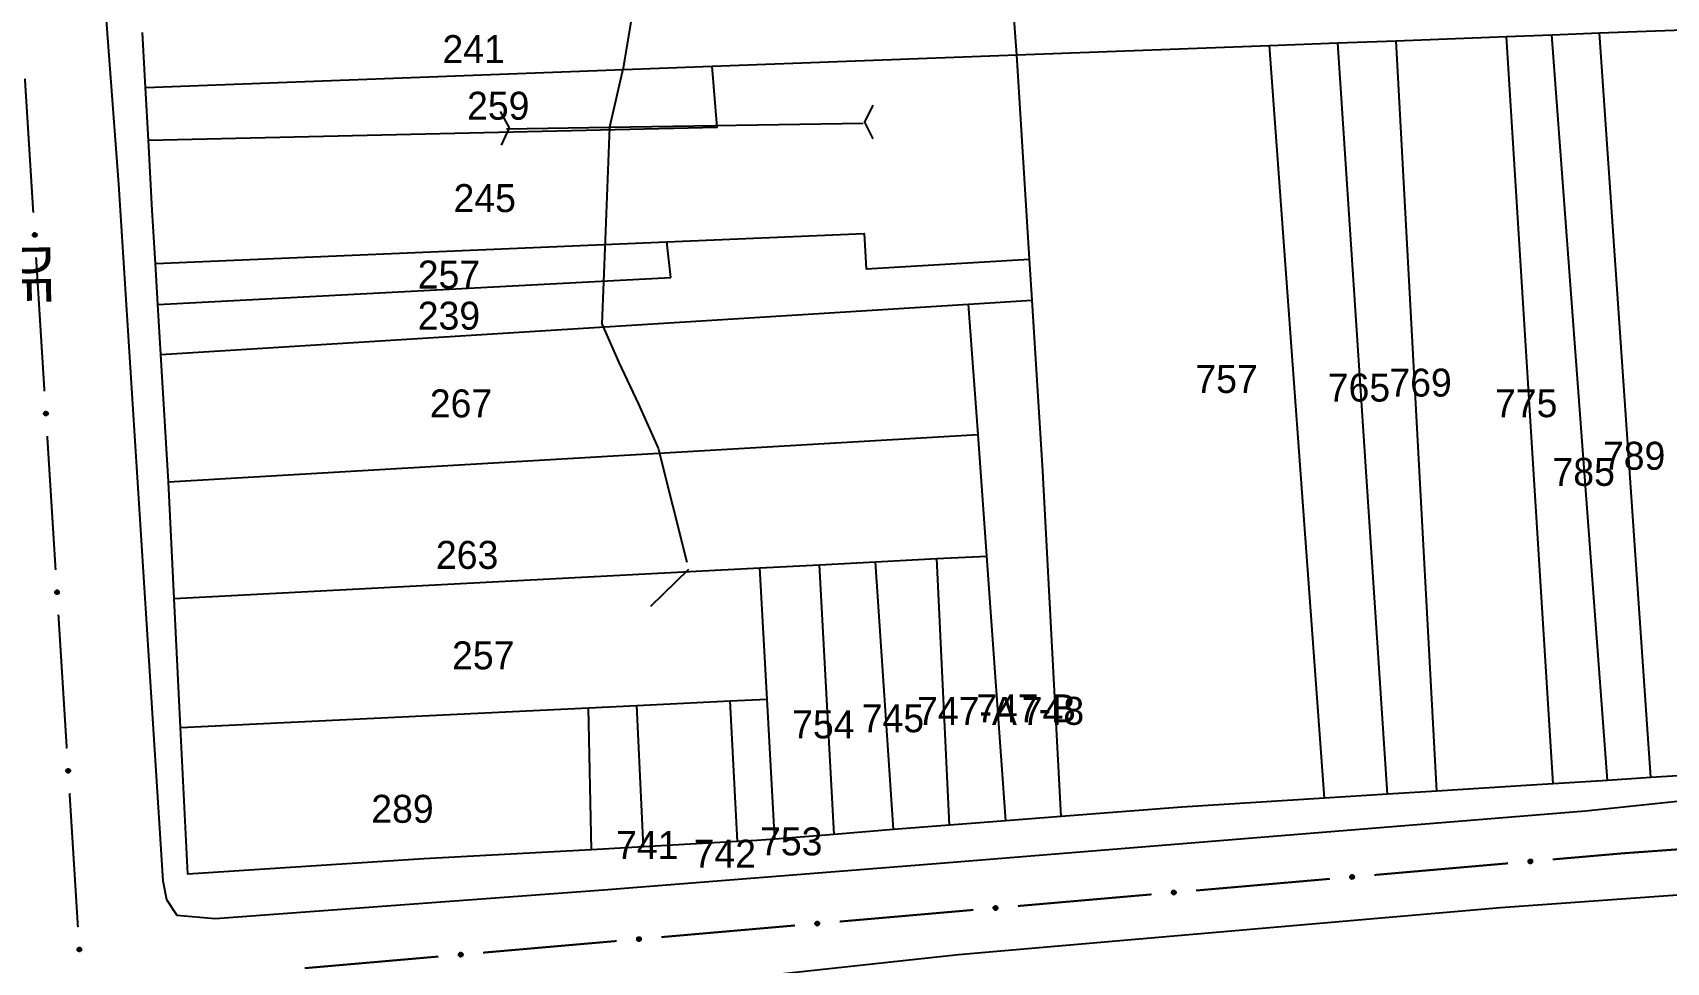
# Model space of a CAD drawing. Extents: x 201053 to 202535, y 4855063 to 4857394.
# Drawn here: x 201845.4 to 201991.5, y 4856705.3 to 4856788.4 of the extents above; entities that cross this region are included whole.
import ezdxf
from ezdxf.enums import TextEntityAlignment as Align

# ---------------------------------------------------------------- set-up
doc = ezdxf.new("R2010")
doc.units = 0
doc.header["$LTSCALE"] = 1.5
doc.header["$MEASUREMENT"] = 0
doc.linetypes.add('TRACO_05', pattern=[11, 7, -1, 0.5, -1, 0.5, -1])
for name, color, linetype in [('CD_MALHA_LOTES', 7, 'CONTINUOUS'), ('HD-VALAS-DRENOS', 170, 'CONTINUOUS'), ('RU-QUADRA', 210, 'CONTINUOUS'), ('SV-EIXO-RUA-PAV', 20, 'CONTINUOUS'), ('SV-ESTIVAS', 7, 'CONTINUOUS'), ('SV-RUA-PAVIM', 7, 'CONTINUOUS'), ('SV-TXT-RUA-PAV', 7, 'CONTINUOUS'), ('Th_NmrPort', 7, 'CONTINUOUS')]:
    doc.layers.add(name, color=color, linetype=linetype)
doc.styles.add('ARIAL', font='ARIAL.SHX')

# ---------------------------------------------------------------- blocks, each defined once
blk = doc.blocks.new('COD045', base_point=(201923.83, 4856791.15))
at = {"layer": 'SV-ESTIVAS'}
blk.add_lwpolyline([(201924.578538, 4856789.652924), (201923.83, 4856791.15), (201924.578538, 4856792.652924)], dxfattribs=at)

msp = doc.modelspace()

# ---------------------------------------------------------------- linework, layer by layer
at = {"layer": 'CD_MALHA_LOTES', "linetype": 'Continuous', "flags": 128}
for points in [[(201933.39, 4856786.41), (201933.03, 4856791.2)], [(201985.5, 4856788.37), (201993.01, 4856788.65)], [(201855.49, 4856783.48), (201855.22, 4856788.42)], [(201933.39, 4856786.41), (201955.98, 4856787.26)], [(201955.98, 4856787.26), (201962.1, 4856787.49)], [(201960.91, 4856719.97), (201955.98, 4856787.26)], [(201962.1, 4856787.49), (201967.3, 4856787.68)], [(201966.54, 4856720.32), (201962.1, 4856787.49)], [(201967.3, 4856787.68), (201977.17, 4856788.05)], [(201970.94, 4856720.6), (201967.3, 4856787.68)], [(201977.17, 4856788.05), (201981.23, 4856788.21)], [(201981.34, 4856721.25), (201977.17, 4856788.05)], [(201981.23, 4856788.21), (201985.5, 4856788.37)], [(201986.21, 4856721.56), (201981.23, 4856788.21)], [(201990.09, 4856721.81), (201985.5, 4856788.37)], [(201906.15, 4856785.39), (201933.39, 4856786.41)], [(201934.53, 4856768.15), (201933.39, 4856786.41)], [(201855.49, 4856783.48), (201906.15, 4856785.39)], [(201855.75, 4856778.78), (201906.59, 4856779.95), (201906.15, 4856785.39)], [(201855.75, 4856778.78), (201855.49, 4856783.48)], [(201856.37, 4856767.76), (201856.09, 4856772.49), (201855.75, 4856778.78)], [(201856.37, 4856767.76), (201902.11, 4856769.7)], [(201902.11, 4856769.7), (201919.75, 4856770.45), (201919.91, 4856767.29), (201934.53, 4856768.15)], [(201902.46, 4856766.51), (201902.11, 4856769.7)], [(201934.76, 4856764.49), (201934.53, 4856768.15)], [(201856.59, 4856764.11), (201856.37, 4856767.76)], [(201856.59, 4856764.11), (201902.46, 4856766.51)], [(201856.86, 4856759.62), (201856.59, 4856764.11)], [(201856.86, 4856759.62), (201929.08, 4856764.13)], [(201929.08, 4856764.13), (201934.76, 4856764.49)], [(201929.92, 4856752.49), (201929.08, 4856764.13)], [(201937.35, 4856718.32), (201935.71, 4856749.19), (201934.76, 4856764.49)], [(201857.53, 4856748.23), (201856.86, 4856759.62)], [(201857.53, 4856748.23), (201929.92, 4856752.49)], [(201930.71, 4856741.61), (201929.92, 4856752.49)], [(201858.05, 4856737.8), (201857.53, 4856748.23)], [(201858.05, 4856737.8), (201910.42, 4856740.55)], [(201910.42, 4856740.55), (201915.75, 4856740.83)], [(201911.06, 4856728.82), (201910.42, 4856740.55)], [(201915.75, 4856740.83), (201920.76, 4856741.09)], [(201917.06, 4856716.73), (201915.75, 4856740.83)], [(201920.76, 4856741.09), (201926.25, 4856741.38)], [(201922.36, 4856717.15), (201920.76, 4856741.09)], [(201926.25, 4856741.38), (201930.71, 4856741.61)], [(201927.36, 4856717.54), (201926.25, 4856741.38)], [(201932.42, 4856717.94), (201930.71, 4856741.61)], [(201858.62, 4856726.28), (201858.05, 4856737.8)], [(201899.41, 4856728.26), (201907.75, 4856728.66)], [(201907.75, 4856728.66), (201911.06, 4856728.82)], [(201908.43, 4856716.09), (201907.75, 4856728.66)], [(201911.74, 4856716.31), (201911.06, 4856728.82)], [(201858.62, 4856726.28), (201895.08, 4856728.05)], [(201895.08, 4856728.05), (201899.41, 4856728.26)], [(201895.36, 4856715.36), (201895.08, 4856728.05)], [(201900.02, 4856715.62), (201899.41, 4856728.26)], [(201895.36, 4856715.36), (201880.36, 4856714.53), (201859.26, 4856713.17), (201858.62, 4856726.28)], [(201981.34, 4856721.25), (201979.42, 4856721.13), (201970.94, 4856720.6)], [(201986.21, 4856721.56), (201981.34, 4856721.25)], [(201990.09, 4856721.81), (201986.21, 4856721.56)], [(201997.33, 4856722.27), (201990.09, 4856721.81)], [(201960.91, 4856719.97), (201948.14, 4856719.17), (201937.35, 4856718.32)], [(201966.54, 4856720.32), (201960.91, 4856719.97)], [(201970.94, 4856720.6), (201966.54, 4856720.32)], [(201937.35, 4856718.32), (201932.42, 4856717.94)], [(201922.36, 4856717.15), (201917.06, 4856716.73)], [(201927.36, 4856717.54), (201922.36, 4856717.15)], [(201932.42, 4856717.94), (201927.36, 4856717.54)], [(201900.02, 4856715.62), (201895.36, 4856715.36)], [(201908.43, 4856716.09), (201900.02, 4856715.62)], [(201911.74, 4856716.31), (201910.14, 4856716.19), (201908.43, 4856716.09)], [(201917.06, 4856716.73), (201911.74, 4856716.31)]]:
    msp.add_lwpolyline(points, dxfattribs=at)
at = {"layer": 'HD-VALAS-DRENOS', "linetype": 'TRACO_05'}
msp.add_polyline3d([(201900.87, 4856841.05, 2.17), (201900.22, 4856837.61, 2.17), (201899.73, 4856833, 2.16), (201900.4, 4856821.98, 2.56), (201901.78, 4856817.06, 2.58), (201902.12, 4856812.17, 2.76), (201901.6, 4856808.97, 2.76), (201902.32, 4856802.29, 2.76), (201899.37, 4856795.08, 2.76), (201899.14, 4856790.94, 2.76), (201898.18, 4856785.25, 2.76), (201896.96, 4856779.96, 2.98), (201896.58, 4856769.89, 3), (201896.28, 4856762.37, 3), (201897.8, 4856758.91, 3), (201899.57, 4856755.2, 3.21), (201901.32, 4856751.24, 3.28), (201904.03, 4856740.42, 3.28), (201900.64, 4856737.11, 3.27)], dxfattribs=at)
at = {"layer": 'RU-QUADRA', "linetype": 'Continuous', "flags": 128}
msp.add_lwpolyline([(201997.33, 4856722.27), (201990.09, 4856721.81), (201986.21, 4856721.56), (201981.34, 4856721.25), (201979.42, 4856721.13), (201970.94, 4856720.6), (201966.54, 4856720.32), (201960.91, 4856719.97), (201948.14, 4856719.17), (201937.35, 4856718.32), (201932.42, 4856717.94), (201927.36, 4856717.54), (201922.36, 4856717.15), (201917.06, 4856716.73), (201911.74, 4856716.31), (201910.14, 4856716.19), (201908.43, 4856716.09), (201900.02, 4856715.62), (201895.36, 4856715.36), (201880.36, 4856714.53), (201859.26, 4856713.17), (201858.62, 4856726.28), (201858.05, 4856737.8), (201857.53, 4856748.23), (201856.86, 4856759.62), (201856.59, 4856764.11), (201856.37, 4856767.76), (201856.09, 4856772.49), (201855.75, 4856778.78), (201855.49, 4856783.48), (201855.22, 4856788.42)], dxfattribs=at)
at = {"layer": 'SV-EIXO-RUA-PAV', "const_width": 0.18}
for points in [[(201844.701104, 4856784.286616), (201845.449696, 4856772.309988)], [(201845.699226, 4856768.317779), (201846.447818, 4856756.341152)], [(201846.697349, 4856752.348942), (201847.445941, 4856740.372315)], [(201847.695472, 4856736.380105), (201848.444063, 4856724.403478)], [(201848.693594, 4856720.411269), (201849.442186, 4856708.434641)], [(201987.63, 4856715.04), (201993.263088, 4856715.445163)], [(201965.361993, 4856713.09993), (201977.316707, 4856714.141469)], [(201981.301612, 4856714.488649), (201987.278969, 4856715.009418)], [(201987.278969, 4856715.009418), (201987.63, 4856715.04)], [(201949.422374, 4856711.711212), (201961.377088, 4856712.752751)], [(201933.482755, 4856710.322493), (201945.437469, 4856711.364032)], [(201917.543135, 4856708.933775), (201929.49785, 4856709.975314)], [(201901.603516, 4856707.545056), (201913.558231, 4856708.586595)], [(201885.663897, 4856706.156338), (201897.618611, 4856707.197877)], [(201869.724278, 4856704.767619), (201881.678992, 4856705.809158)]]:
    msp.add_lwpolyline(points, dxfattribs=at)
at = {"layer": 'SV-EIXO-RUA-PAV'}
for points in [[(201845.675364, 4856770.464152), (201845.712492, 4856770.432316), (201845.737892, 4856770.397362), (201845.750686, 4856770.362112), (201845.753869, 4856770.328014), (201845.753197, 4856770.292763), (201845.744678, 4856770.257373), (201845.726523, 4856770.220188), (201845.694848, 4856770.182719), (201845.657332, 4856770.159053), (201845.623443, 4856770.14466), (201845.588079, 4856770.139294), (201845.553846, 4856770.140521), (201845.517377, 4856770.150585), (201845.479873, 4856770.169352), (201845.442968, 4856770.202114), (201845.418301, 4856770.236552), (201845.406822, 4856770.270973), (201845.401652, 4856770.30656), (201845.402769, 4856770.34254), (201845.411332, 4856770.377231), (201845.430295, 4856770.414958), (201845.463114, 4856770.450955), (201845.497181, 4856770.475949), (201845.531431, 4856770.487909), (201845.566582, 4856770.49221), (201845.601946, 4856770.491966), (201845.637878, 4856770.484884), (201845.675364, 4856770.464152)], [(201846.673487, 4856754.495315), (201846.710615, 4856754.463479), (201846.736015, 4856754.428525), (201846.748809, 4856754.393275), (201846.751992, 4856754.359177), (201846.75132, 4856754.323926), (201846.742801, 4856754.288536), (201846.724645, 4856754.251351), (201846.692971, 4856754.213882), (201846.655454, 4856754.190216), (201846.621566, 4856754.175824), (201846.586202, 4856754.170457), (201846.551969, 4856754.171684), (201846.5155, 4856754.181748), (201846.477996, 4856754.200515), (201846.44109, 4856754.233277), (201846.416424, 4856754.267715), (201846.404944, 4856754.302136), (201846.399774, 4856754.337723), (201846.400892, 4856754.373703), (201846.409455, 4856754.408394), (201846.428418, 4856754.446121), (201846.461236, 4856754.482118), (201846.495304, 4856754.507112), (201846.529554, 4856754.519072), (201846.564704, 4856754.523373), (201846.600068, 4856754.523129), (201846.636, 4856754.516047), (201846.673487, 4856754.495315)], [(201847.671609, 4856738.526478), (201847.708737, 4856738.494642), (201847.734137, 4856738.459688), (201847.746931, 4856738.424438), (201847.750115, 4856738.39034), (201847.749442, 4856738.35509), (201847.740924, 4856738.319699), (201847.722768, 4856738.282514), (201847.691094, 4856738.245045), (201847.653577, 4856738.221379), (201847.619689, 4856738.206987), (201847.584325, 4856738.20162), (201847.550091, 4856738.202847), (201847.513623, 4856738.212912), (201847.476119, 4856738.231679), (201847.439213, 4856738.26444), (201847.414547, 4856738.298878), (201847.403067, 4856738.333299), (201847.397897, 4856738.368886), (201847.399015, 4856738.404866), (201847.407577, 4856738.439558), (201847.426541, 4856738.477284), (201847.459359, 4856738.513281), (201847.493426, 4856738.538275), (201847.527677, 4856738.550235), (201847.562827, 4856738.554536), (201847.598191, 4856738.554292), (201847.634123, 4856738.54721), (201847.671609, 4856738.526478)], [(201848.669732, 4856722.557641), (201848.70686, 4856722.525805), (201848.73226, 4856722.490852), (201848.745054, 4856722.455601), (201848.748237, 4856722.421503), (201848.747565, 4856722.386253), (201848.739046, 4856722.350862), (201848.720891, 4856722.313677), (201848.689216, 4856722.276208), (201848.6517, 4856722.252542), (201848.617811, 4856722.23815), (201848.582447, 4856722.232783), (201848.548214, 4856722.23401), (201848.511745, 4856722.244075), (201848.474241, 4856722.262842), (201848.437336, 4856722.295603), (201848.412669, 4856722.330041), (201848.40119, 4856722.364462), (201848.39602, 4856722.400049), (201848.397137, 4856722.436029), (201848.4057, 4856722.470721), (201848.424663, 4856722.508447), (201848.457482, 4856722.544445), (201848.491549, 4856722.569438), (201848.525799, 4856722.581398), (201848.56095, 4856722.5857), (201848.596314, 4856722.585455), (201848.632245, 4856722.578373), (201848.669732, 4856722.557641)], [(201979.156467, 4856714.412253), (201979.187385, 4856714.45015), (201979.221706, 4856714.476398), (201979.256633, 4856714.490051), (201979.290642, 4856714.494068), (201979.325899, 4856714.494258), (201979.361487, 4856714.486608), (201979.399105, 4856714.469369), (201979.437338, 4856714.438621), (201979.461916, 4856714.401695), (201979.477133, 4856714.368169), (201979.483364, 4856714.332947), (201979.482976, 4856714.298694), (201979.473807, 4856714.26199), (201979.455963, 4856714.224038), (201979.424115, 4856714.186341), (201979.390291, 4856714.160839), (201979.356161, 4856714.14852), (201979.320712, 4856714.142481), (201979.284715, 4856714.142717), (201979.249824, 4856714.150428), (201979.211645, 4856714.168462), (201979.174855, 4856714.20039), (201979.149035, 4856714.233835), (201979.13624, 4856714.267782), (201979.13108, 4856714.302817), (201979.130458, 4856714.338176), (201979.136659, 4856714.374271), (201979.156467, 4856714.412253)], [(201963.216848, 4856713.023535), (201963.247765, 4856713.061431), (201963.282087, 4856713.087679), (201963.317013, 4856713.101332), (201963.351023, 4856713.105349), (201963.38628, 4856713.10554), (201963.421868, 4856713.09789), (201963.459486, 4856713.08065), (201963.497719, 4856713.049902), (201963.522297, 4856713.012976), (201963.537514, 4856712.979451), (201963.543745, 4856712.944228), (201963.543356, 4856712.909975), (201963.534188, 4856712.873271), (201963.516344, 4856712.835319), (201963.484496, 4856712.797623), (201963.450672, 4856712.772121), (201963.416542, 4856712.759802), (201963.381093, 4856712.753762), (201963.345096, 4856712.753999), (201963.310205, 4856712.76171), (201963.272026, 4856712.779744), (201963.235236, 4856712.811671), (201963.209416, 4856712.845116), (201963.196621, 4856712.879064), (201963.191461, 4856712.914098), (201963.190839, 4856712.949458), (201963.19704, 4856712.985552), (201963.216848, 4856713.023535)], [(201947.277229, 4856711.634816), (201947.308146, 4856711.672713), (201947.342467, 4856711.698961), (201947.377394, 4856711.712614), (201947.411404, 4856711.716631), (201947.44666, 4856711.716821), (201947.482249, 4856711.709171), (201947.519867, 4856711.691932), (201947.5581, 4856711.661184), (201947.582678, 4856711.624258), (201947.597895, 4856711.590732), (201947.604126, 4856711.55551), (201947.603737, 4856711.521257), (201947.594568, 4856711.484553), (201947.576725, 4856711.446601), (201947.544877, 4856711.408904), (201947.511052, 4856711.383402), (201947.476923, 4856711.371083), (201947.441473, 4856711.365044), (201947.405477, 4856711.36528), (201947.370586, 4856711.372991), (201947.332407, 4856711.391025), (201947.295617, 4856711.422953), (201947.269796, 4856711.456398), (201947.257002, 4856711.490345), (201947.251841, 4856711.52538), (201947.25122, 4856711.560739), (201947.257421, 4856711.596834), (201947.277229, 4856711.634816)], [(201931.337609, 4856710.246098), (201931.368527, 4856710.283994), (201931.402848, 4856710.310242), (201931.437775, 4856710.323895), (201931.471785, 4856710.327912), (201931.507041, 4856710.328103), (201931.542629, 4856710.320453), (201931.580248, 4856710.303213), (201931.618481, 4856710.272465), (201931.643059, 4856710.235539), (201931.658276, 4856710.202014), (201931.664506, 4856710.166791), (201931.664118, 4856710.132538), (201931.654949, 4856710.095834), (201931.637106, 4856710.057882), (201931.605257, 4856710.020186), (201931.571433, 4856709.994684), (201931.537304, 4856709.982365), (201931.501854, 4856709.976325), (201931.465858, 4856709.976562), (201931.430967, 4856709.984273), (201931.392787, 4856710.002307), (201931.355997, 4856710.034234), (201931.330177, 4856710.067679), (201931.317382, 4856710.101627), (201931.312222, 4856710.136661), (201931.311601, 4856710.172021), (201931.317801, 4856710.208115), (201931.337609, 4856710.246098)], [(201915.39799, 4856708.857379), (201915.428908, 4856708.895276), (201915.463229, 4856708.921524), (201915.498156, 4856708.935177), (201915.532165, 4856708.939194), (201915.567422, 4856708.939384), (201915.60301, 4856708.931734), (201915.640629, 4856708.914495), (201915.678862, 4856708.883747), (201915.703439, 4856708.846821), (201915.718657, 4856708.813295), (201915.724887, 4856708.778073), (201915.724499, 4856708.74382), (201915.71533, 4856708.707116), (201915.697487, 4856708.669164), (201915.665638, 4856708.631467), (201915.631814, 4856708.605965), (201915.597684, 4856708.593646), (201915.562235, 4856708.587607), (201915.526239, 4856708.587843), (201915.491348, 4856708.595554), (201915.453168, 4856708.613588), (201915.416378, 4856708.645516), (201915.390558, 4856708.678961), (201915.377763, 4856708.712908), (201915.372603, 4856708.747943), (201915.371982, 4856708.783302), (201915.378182, 4856708.819397), (201915.39799, 4856708.857379)], [(201899.458371, 4856707.468661), (201899.489288, 4856707.506557), (201899.52361, 4856707.532805), (201899.558537, 4856707.546458), (201899.592546, 4856707.550475), (201899.627803, 4856707.550666), (201899.663391, 4856707.543016), (201899.701009, 4856707.525776), (201899.739242, 4856707.495028), (201899.76382, 4856707.458102), (201899.779037, 4856707.424577), (201899.785268, 4856707.389354), (201899.78488, 4856707.355101), (201899.775711, 4856707.318397), (201899.757867, 4856707.280445), (201899.726019, 4856707.242749), (201899.692195, 4856707.217247), (201899.658065, 4856707.204928), (201899.622616, 4856707.198888), (201899.586619, 4856707.199125), (201899.551728, 4856707.206836), (201899.513549, 4856707.22487), (201899.476759, 4856707.256797), (201899.450939, 4856707.290242), (201899.438144, 4856707.32419), (201899.432984, 4856707.359224), (201899.432362, 4856707.394584), (201899.438563, 4856707.430678), (201899.458371, 4856707.468661)], [(201849.667854, 4856706.588804), (201849.704983, 4856706.556968), (201849.730383, 4856706.522015), (201849.743177, 4856706.486764), (201849.74636, 4856706.452666), (201849.745688, 4856706.417416), (201849.737169, 4856706.382025), (201849.719013, 4856706.34484), (201849.687339, 4856706.307372), (201849.649822, 4856706.283705), (201849.615934, 4856706.269313), (201849.58057, 4856706.263946), (201849.546337, 4856706.265173), (201849.509868, 4856706.275238), (201849.472364, 4856706.294005), (201849.435458, 4856706.326766), (201849.410792, 4856706.361205), (201849.399312, 4856706.395626), (201849.394142, 4856706.431212), (201849.39526, 4856706.467192), (201849.403822, 4856706.501884), (201849.422786, 4856706.53961), (201849.455604, 4856706.575608), (201849.489671, 4856706.600602), (201849.523922, 4856706.612562), (201849.559072, 4856706.616863), (201849.594436, 4856706.616618), (201849.630368, 4856706.609536), (201849.667854, 4856706.588804)], [(201883.518752, 4856706.079942), (201883.549669, 4856706.117839), (201883.583991, 4856706.144087), (201883.618917, 4856706.15774), (201883.652927, 4856706.161757), (201883.688184, 4856706.161947), (201883.723772, 4856706.154297), (201883.76139, 4856706.137058), (201883.799623, 4856706.10631), (201883.824201, 4856706.069384), (201883.839418, 4856706.035858), (201883.845649, 4856706.000636), (201883.84526, 4856705.966383), (201883.836091, 4856705.929679), (201883.818248, 4856705.891727), (201883.7864, 4856705.85403), (201883.752576, 4856705.828528), (201883.718446, 4856705.816209), (201883.682996, 4856705.81017), (201883.647, 4856705.810406), (201883.612109, 4856705.818117), (201883.57393, 4856705.836151), (201883.53714, 4856705.868079), (201883.51132, 4856705.901524), (201883.498525, 4856705.935471), (201883.493364, 4856705.970506), (201883.492743, 4856706.005865), (201883.498944, 4856706.04196), (201883.518752, 4856706.079942)]]:
    msp.add_lwpolyline(points, close=True, dxfattribs=at)
for points in [[(201845.402769, 4856770.34254), (201845.418301, 4856770.236552)], [(201845.407956, 4856770.355594), (201845.429746, 4856770.225706)], [(201845.411332, 4856770.377231), (201845.442968, 4856770.202114)], [(201845.423532, 4856770.390747), (201845.460473, 4856770.193447)], [(201845.430295, 4856770.414958), (201845.479873, 4856770.169352)], [(201845.448471, 4856770.42922), (201845.497925, 4856770.162975)], [(201845.463114, 4856770.450955), (201845.517377, 4856770.150585)], [(201845.479283, 4856770.461224), (201845.53427, 4856770.150208)], [(201845.497181, 4856770.475949), (201845.553846, 4856770.140521)], [(201845.513755, 4856770.478417), (201845.570274, 4856770.142888)], [(201845.531431, 4856770.487909), (201845.588079, 4856770.139294)], [(201845.548738, 4856770.48744), (201845.603044, 4856770.143569)], [(201845.566582, 4856770.49221), (201845.623443, 4856770.14466)], [(201845.585593, 4856770.488376), (201845.641857, 4856770.156933)], [(201845.601946, 4856770.491966), (201845.657332, 4856770.159053)], [(201845.620066, 4856770.483695), (201845.676244, 4856770.175488)], [(201845.637878, 4856770.484884), (201845.694848, 4856770.182719)], [(201845.654878, 4856770.473566), (201845.708588, 4856770.204854)], [(201845.675364, 4856770.464152), (201845.726523, 4856770.220188)], [(201845.694883, 4856770.445989), (201845.734719, 4856770.246135)], [(201845.712492, 4856770.432316), (201845.744678, 4856770.257373)], [(201845.727057, 4856770.412453), (201845.747401, 4856770.283842)], [(201845.737892, 4856770.397362), (201845.753197, 4856770.292763)], [(201846.400892, 4856754.373703), (201846.416424, 4856754.267715)], [(201846.406078, 4856754.386757), (201846.427869, 4856754.256869)], [(201846.409455, 4856754.408394), (201846.44109, 4856754.233277)], [(201846.421655, 4856754.42191), (201846.458596, 4856754.22461)], [(201846.428418, 4856754.446121), (201846.477996, 4856754.200515)], [(201846.446594, 4856754.460383), (201846.496047, 4856754.194138)], [(201846.461236, 4856754.482118), (201846.5155, 4856754.181748)], [(201846.477406, 4856754.492387), (201846.532392, 4856754.181371)], [(201846.495304, 4856754.507112), (201846.551969, 4856754.171684)], [(201846.511878, 4856754.50958), (201846.568397, 4856754.174051)], [(201846.529554, 4856754.519072), (201846.586202, 4856754.170457)], [(201846.546861, 4856754.518603), (201846.601166, 4856754.174732)], [(201846.564704, 4856754.523373), (201846.621566, 4856754.175824)], [(201846.583716, 4856754.519539), (201846.63998, 4856754.188096)], [(201846.600068, 4856754.523129), (201846.655454, 4856754.190216)], [(201846.618188, 4856754.514858), (201846.674367, 4856754.206651)], [(201846.636, 4856754.516047), (201846.692971, 4856754.213882)], [(201846.653001, 4856754.504729), (201846.706711, 4856754.236017)], [(201846.673487, 4856754.495315), (201846.724645, 4856754.251351)], [(201846.693006, 4856754.477152), (201846.732841, 4856754.277298)], [(201846.710615, 4856754.463479), (201846.742801, 4856754.288536)], [(201846.72518, 4856754.443616), (201846.745524, 4856754.315005)], [(201846.736015, 4856754.428525), (201846.75132, 4856754.323926)], [(201847.399015, 4856738.404866), (201847.414547, 4856738.298878)], [(201847.404201, 4856738.41792), (201847.425991, 4856738.288032)], [(201847.407577, 4856738.439558), (201847.439213, 4856738.26444)], [(201847.419777, 4856738.453073), (201847.456719, 4856738.255773)], [(201847.426541, 4856738.477284), (201847.476119, 4856738.231679)], [(201847.444716, 4856738.491546), (201847.49417, 4856738.225301)], [(201847.459359, 4856738.513281), (201847.513623, 4856738.212912)], [(201847.475528, 4856738.52355), (201847.530515, 4856738.212534)], [(201847.493426, 4856738.538275), (201847.550091, 4856738.202847)], [(201847.51, 4856738.540744), (201847.566519, 4856738.205214)], [(201847.527677, 4856738.550235), (201847.584325, 4856738.20162)], [(201847.544983, 4856738.549766), (201847.599289, 4856738.205895)], [(201847.562827, 4856738.554536), (201847.619689, 4856738.206987)], [(201847.581839, 4856738.550703), (201847.638102, 4856738.219259)], [(201847.598191, 4856738.554292), (201847.653577, 4856738.221379)], [(201847.616311, 4856738.546021), (201847.672489, 4856738.237814)], [(201847.634123, 4856738.54721), (201847.691094, 4856738.245045)], [(201847.651124, 4856738.535893), (201847.704833, 4856738.26718)], [(201847.671609, 4856738.526478), (201847.722768, 4856738.282514)], [(201847.691129, 4856738.508315), (201847.730964, 4856738.308461)], [(201847.708737, 4856738.494642), (201847.740924, 4856738.319699)], [(201847.723303, 4856738.474779), (201847.743646, 4856738.346168)], [(201847.734137, 4856738.459688), (201847.749442, 4856738.35509)], [(201848.397137, 4856722.436029), (201848.412669, 4856722.330041)], [(201848.402324, 4856722.449083), (201848.424114, 4856722.319195)], [(201848.4057, 4856722.470721), (201848.437336, 4856722.295603)], [(201848.4179, 4856722.484236), (201848.454841, 4856722.286936)], [(201848.424663, 4856722.508447), (201848.474241, 4856722.262842)], [(201848.442839, 4856722.522709), (201848.492293, 4856722.256465)], [(201848.457482, 4856722.544445), (201848.511745, 4856722.244075)], [(201848.473651, 4856722.554713), (201848.528638, 4856722.243697)], [(201848.491549, 4856722.569438), (201848.548214, 4856722.23401)], [(201848.508123, 4856722.571907), (201848.564642, 4856722.236377)], [(201848.525799, 4856722.581398), (201848.582447, 4856722.232783)], [(201848.543106, 4856722.580929), (201848.597412, 4856722.237059)], [(201848.56095, 4856722.5857), (201848.617811, 4856722.23815)], [(201848.579961, 4856722.581866), (201848.636225, 4856722.250422)], [(201848.596314, 4856722.585455), (201848.6517, 4856722.252542)], [(201848.614434, 4856722.577184), (201848.670612, 4856722.268978)], [(201848.632245, 4856722.578373), (201848.689216, 4856722.276208)], [(201848.649246, 4856722.567056), (201848.702956, 4856722.298343)], [(201848.669732, 4856722.557641), (201848.720891, 4856722.313677)], [(201848.689251, 4856722.539478), (201848.729087, 4856722.339625)], [(201848.70686, 4856722.525805), (201848.739046, 4856722.350862)], [(201848.721425, 4856722.505942), (201848.741769, 4856722.377331)], [(201848.73226, 4856722.490852), (201848.747565, 4856722.386253)], [(201979.130458, 4856714.338176), (201979.461916, 4856714.401695)], [(201979.13108, 4856714.302817), (201979.477133, 4856714.368169)], [(201979.134447, 4856714.321917), (201979.464414, 4856714.386277)], [(201979.13624, 4856714.267782), (201979.483364, 4856714.332947)], [(201979.136286, 4856714.285095), (201979.478724, 4856714.347802)], [(201979.136659, 4856714.374271), (201979.437338, 4856714.438621)], [(201979.138283, 4856714.356493), (201979.445023, 4856714.420199)], [(201979.146162, 4856714.250344), (201979.480207, 4856714.315059)], [(201979.147557, 4856714.391543), (201979.414874, 4856714.451815)], [(201979.149035, 4856714.233835), (201979.482976, 4856714.298694)], [(201979.156467, 4856714.412253), (201979.399105, 4856714.469369)], [(201979.164194, 4856714.216303), (201979.473771, 4856714.278886)], [(201979.174147, 4856714.432211), (201979.372965, 4856714.476927)], [(201979.174855, 4856714.20039), (201979.473807, 4856714.26199)], [(201979.187385, 4856714.45015), (201979.361487, 4856714.486608)], [(201979.196943, 4856714.186283), (201979.461897, 4856714.24224)], [(201979.206885, 4856714.465197), (201979.334959, 4856714.488682)], [(201979.211645, 4856714.168462), (201979.455963, 4856714.224038)], [(201979.221706, 4856714.476398), (201979.325899, 4856714.494258)], [(201979.236014, 4856714.162294), (201979.432351, 4856714.204054)], [(201979.249824, 4856714.150428), (201979.424115, 4856714.186341)], [(201979.271538, 4856714.147583), (201979.400854, 4856714.172546)], [(201979.284715, 4856714.142717), (201979.390291, 4856714.160839)], [(201963.190839, 4856712.949458), (201963.522297, 4856713.012976)], [(201963.191461, 4856712.914098), (201963.537514, 4856712.979451)], [(201963.194828, 4856712.933198), (201963.524795, 4856712.997558)], [(201963.196621, 4856712.879064), (201963.543745, 4856712.944228)], [(201963.196666, 4856712.896377), (201963.539105, 4856712.959084)], [(201963.19704, 4856712.985552), (201963.497719, 4856713.049902)], [(201963.198664, 4856712.967775), (201963.505403, 4856713.031481)], [(201963.206542, 4856712.861625), (201963.540588, 4856712.92634)], [(201963.207937, 4856713.002825), (201963.475255, 4856713.063096)], [(201963.209416, 4856712.845116), (201963.543356, 4856712.909975)], [(201963.216848, 4856713.023535), (201963.459486, 4856713.08065)], [(201963.224575, 4856712.827584), (201963.534151, 4856712.890168)], [(201963.234528, 4856713.043493), (201963.433346, 4856713.088208)], [(201963.235236, 4856712.811671), (201963.534188, 4856712.873271)], [(201963.247765, 4856713.061431), (201963.421868, 4856713.09789)], [(201963.257323, 4856712.797565), (201963.522277, 4856712.853521)], [(201963.267266, 4856713.076478), (201963.39534, 4856713.099964)], [(201963.272026, 4856712.779744), (201963.516344, 4856712.835319)], [(201963.282087, 4856713.087679), (201963.38628, 4856713.10554)], [(201963.296395, 4856712.773575), (201963.492732, 4856712.815335)], [(201963.310205, 4856712.76171), (201963.484496, 4856712.797623)], [(201963.331919, 4856712.758864), (201963.461235, 4856712.783827)], [(201963.345096, 4856712.753999), (201963.450672, 4856712.772121)], [(201947.25122, 4856711.560739), (201947.582678, 4856711.624258)], [(201947.251841, 4856711.52538), (201947.597895, 4856711.590732)], [(201947.255209, 4856711.54448), (201947.585176, 4856711.60884)], [(201947.257002, 4856711.490345), (201947.604126, 4856711.55551)], [(201947.257047, 4856711.507658), (201947.599485, 4856711.570365)], [(201947.257421, 4856711.596834), (201947.5581, 4856711.661184)], [(201947.259045, 4856711.579056), (201947.565784, 4856711.642762)], [(201947.266923, 4856711.472907), (201947.600968, 4856711.537622)], [(201947.268318, 4856711.614106), (201947.535636, 4856711.674378)], [(201947.269796, 4856711.456398), (201947.603737, 4856711.521257)], [(201947.277229, 4856711.634816), (201947.519867, 4856711.691932)], [(201947.284956, 4856711.438866), (201947.594532, 4856711.501449)], [(201947.294908, 4856711.654774), (201947.493727, 4856711.69949)], [(201947.295617, 4856711.422953), (201947.594568, 4856711.484553)], [(201947.308146, 4856711.672713), (201947.482249, 4856711.709171)], [(201947.317704, 4856711.408846), (201947.582658, 4856711.464803)], [(201947.327646, 4856711.68776), (201947.455721, 4856711.711245)], [(201947.332407, 4856711.391025), (201947.576725, 4856711.446601)], [(201947.342467, 4856711.698961), (201947.44666, 4856711.716821)], [(201947.356776, 4856711.384857), (201947.553113, 4856711.426617)], [(201947.370586, 4856711.372991), (201947.544877, 4856711.408904)], [(201947.3923, 4856711.370146), (201947.521615, 4856711.395109)], [(201947.405477, 4856711.36528), (201947.511052, 4856711.383402)], [(201931.311601, 4856710.172021), (201931.643059, 4856710.235539)], [(201931.312222, 4856710.136661), (201931.658276, 4856710.202014)], [(201931.31559, 4856710.155761), (201931.645557, 4856710.220121)], [(201931.317382, 4856710.101627), (201931.664506, 4856710.166791)], [(201931.317428, 4856710.11894), (201931.659866, 4856710.181647)], [(201931.317801, 4856710.208115), (201931.618481, 4856710.272465)], [(201931.319426, 4856710.190338), (201931.626165, 4856710.254044)], [(201931.327304, 4856710.084188), (201931.661349, 4856710.148903)], [(201931.328699, 4856710.225388), (201931.596017, 4856710.285659)], [(201931.330177, 4856710.067679), (201931.664118, 4856710.132538)], [(201931.337609, 4856710.246098), (201931.580248, 4856710.303213)], [(201931.345336, 4856710.050147), (201931.654913, 4856710.112731)], [(201931.355289, 4856710.266056), (201931.554108, 4856710.310771)], [(201931.355997, 4856710.034234), (201931.654949, 4856710.095834)], [(201931.368527, 4856710.283994), (201931.542629, 4856710.320453)], [(201931.378085, 4856710.020128), (201931.643039, 4856710.076084)], [(201931.388027, 4856710.299041), (201931.516102, 4856710.322527)], [(201931.392787, 4856710.002307), (201931.637106, 4856710.057882)], [(201931.402848, 4856710.310242), (201931.507041, 4856710.328103)], [(201931.417157, 4856709.996138), (201931.613493, 4856710.037898)], [(201931.430967, 4856709.984273), (201931.605257, 4856710.020186)], [(201931.452681, 4856709.981427), (201931.581996, 4856710.00639)], [(201931.465858, 4856709.976562), (201931.571433, 4856709.994684)], [(201915.371982, 4856708.783302), (201915.703439, 4856708.846821)], [(201915.372603, 4856708.747943), (201915.718657, 4856708.813295)], [(201915.37597, 4856708.767043), (201915.705937, 4856708.831403)], [(201915.377763, 4856708.712908), (201915.724887, 4856708.778073)], [(201915.377809, 4856708.730221), (201915.720247, 4856708.792928)], [(201915.378182, 4856708.819397), (201915.678862, 4856708.883747)], [(201915.379806, 4856708.801619), (201915.686546, 4856708.865325)], [(201915.387685, 4856708.69547), (201915.72173, 4856708.760185)], [(201915.38908, 4856708.836669), (201915.656397, 4856708.896941)], [(201915.390558, 4856708.678961), (201915.724499, 4856708.74382)], [(201915.39799, 4856708.857379), (201915.640629, 4856708.914495)], [(201915.405717, 4856708.661429), (201915.715294, 4856708.724012)], [(201915.41567, 4856708.877337), (201915.614488, 4856708.922053)], [(201915.416378, 4856708.645516), (201915.71533, 4856708.707116)], [(201915.428908, 4856708.895276), (201915.60301, 4856708.931734)], [(201915.438466, 4856708.631409), (201915.70342, 4856708.687366)], [(201915.448408, 4856708.910323), (201915.576483, 4856708.933808)], [(201915.453168, 4856708.613588), (201915.697487, 4856708.669164)], [(201915.463229, 4856708.921524), (201915.567422, 4856708.939384)], [(201915.477537, 4856708.60742), (201915.673874, 4856708.64918)], [(201915.491348, 4856708.595554), (201915.665638, 4856708.631467)], [(201915.513061, 4856708.592709), (201915.642377, 4856708.617672)], [(201915.526239, 4856708.587843), (201915.631814, 4856708.605965)], [(201899.432362, 4856707.394584), (201899.76382, 4856707.458102)], [(201899.432984, 4856707.359224), (201899.779037, 4856707.424577)], [(201899.436351, 4856707.378324), (201899.766318, 4856707.442684)], [(201899.438144, 4856707.32419), (201899.785268, 4856707.389354)], [(201899.438189, 4856707.341503), (201899.780628, 4856707.40421)], [(201899.438563, 4856707.430678), (201899.739242, 4856707.495028)], [(201899.440187, 4856707.412901), (201899.746926, 4856707.476607)], [(201899.448066, 4856707.306751), (201899.782111, 4856707.371466)], [(201899.449461, 4856707.447951), (201899.716778, 4856707.508222)], [(201899.450939, 4856707.290242), (201899.78488, 4856707.355101)], [(201899.458371, 4856707.468661), (201899.701009, 4856707.525776)], [(201899.466098, 4856707.27271), (201899.775674, 4856707.335294)], [(201899.476051, 4856707.488619), (201899.674869, 4856707.533334)], [(201899.476759, 4856707.256797), (201899.775711, 4856707.318397)], [(201899.489288, 4856707.506557), (201899.663391, 4856707.543016)], [(201899.498847, 4856707.242691), (201899.763801, 4856707.298647)], [(201899.508789, 4856707.521604), (201899.636863, 4856707.54509)], [(201899.513549, 4856707.22487), (201899.757867, 4856707.280445)], [(201899.52361, 4856707.532805), (201899.627803, 4856707.550666)], [(201899.537918, 4856707.218701), (201899.734255, 4856707.260461)], [(201899.551728, 4856707.206836), (201899.726019, 4856707.242749)], [(201899.573442, 4856707.20399), (201899.702758, 4856707.228953)], [(201899.586619, 4856707.199125), (201899.692195, 4856707.217247)], [(201849.39526, 4856706.467192), (201849.410792, 4856706.361205)], [(201849.400446, 4856706.480246), (201849.422237, 4856706.350358)], [(201849.403822, 4856706.501884), (201849.435458, 4856706.326766)], [(201849.416022, 4856706.515399), (201849.452964, 4856706.318099)], [(201849.422786, 4856706.53961), (201849.472364, 4856706.294005)], [(201849.440961, 4856706.553872), (201849.490415, 4856706.287628)], [(201849.455604, 4856706.575608), (201849.509868, 4856706.275238)], [(201849.471773, 4856706.585876), (201849.52676, 4856706.27486)], [(201849.489671, 4856706.600602), (201849.546337, 4856706.265173)], [(201849.506246, 4856706.60307), (201849.562764, 4856706.267541)], [(201849.523922, 4856706.612562), (201849.58057, 4856706.263946)], [(201849.541228, 4856706.612092), (201849.595534, 4856706.268222)], [(201849.559072, 4856706.616863), (201849.615934, 4856706.269313)], [(201849.578084, 4856706.613029), (201849.634347, 4856706.281585)], [(201849.594436, 4856706.616618), (201849.649822, 4856706.283705)], [(201849.612556, 4856706.608348), (201849.668734, 4856706.300141)], [(201849.630368, 4856706.609536), (201849.687339, 4856706.307372)], [(201849.647369, 4856706.598219), (201849.701079, 4856706.329506)], [(201849.667854, 4856706.588804), (201849.719013, 4856706.34484)], [(201849.687374, 4856706.570641), (201849.727209, 4856706.370788)], [(201849.704983, 4856706.556968), (201849.737169, 4856706.382025)], [(201849.719548, 4856706.537105), (201849.739891, 4856706.408494)], [(201849.730383, 4856706.522015), (201849.745688, 4856706.417416)], [(201883.492743, 4856706.005865), (201883.824201, 4856706.069384)], [(201883.493364, 4856705.970506), (201883.839418, 4856706.035858)], [(201883.496732, 4856705.989606), (201883.826699, 4856706.053966)], [(201883.498525, 4856705.935471), (201883.845649, 4856706.000636)], [(201883.49857, 4856705.952784), (201883.841009, 4856706.015491)], [(201883.498944, 4856706.04196), (201883.799623, 4856706.10631)], [(201883.500568, 4856706.024182), (201883.807307, 4856706.087888)], [(201883.508446, 4856705.918033), (201883.842492, 4856705.982748)], [(201883.509841, 4856706.059232), (201883.777159, 4856706.119504)], [(201883.51132, 4856705.901524), (201883.84526, 4856705.966383)], [(201883.518752, 4856706.079942), (201883.76139, 4856706.137058)], [(201883.526479, 4856705.883992), (201883.836055, 4856705.946575)], [(201883.536431, 4856706.0999), (201883.73525, 4856706.144616)], [(201883.53714, 4856705.868079), (201883.836091, 4856705.929679)], [(201883.549669, 4856706.117839), (201883.723772, 4856706.154297)], [(201883.559227, 4856705.853972), (201883.824181, 4856705.909929)], [(201883.56917, 4856706.132886), (201883.697244, 4856706.156371)], [(201883.57393, 4856705.836151), (201883.818248, 4856705.891727)], [(201883.583991, 4856706.144087), (201883.688184, 4856706.161947)], [(201883.598299, 4856705.829983), (201883.794636, 4856705.871743)], [(201883.612109, 4856705.818117), (201883.7864, 4856705.85403)], [(201883.633823, 4856705.815272), (201883.763138, 4856705.840235)], [(201883.647, 4856705.810406), (201883.752576, 4856705.828528)]]:
    msp.add_lwpolyline(points, dxfattribs=at)
at = {"layer": 'SV-ESTIVAS', "linetype": 'Continuous'}
msp.add_polyline3d([(201887.77, 4856779.81, 3.36), (201896.96, 4856779.96, 3.31), (201919.66, 4856780.32, 3.31)], dxfattribs=at)
at = {"layer": 'SV-RUA-PAVIM', "linetype": 'Continuous'}
for points in [[(201850.1, 4856812.63, 3.49), (201850.93, 4856803.42, 3.49), (201853.08, 4856774.86, 5.21), (201857.02, 4856712.59, 5.86), (201857.36, 4856710.91, 5.75), (201858.29, 4856709.5, 5.75), (201861.72, 4856709.22, 5.75), (201896.42, 4856711.76, 3.81), (201926.92, 4856714.19, 3.81), (201984.24, 4856718.82, 5.57), (201994.42, 4856719.9, 5.57), (202009.91, 4856721.42, 5.82), (202066.34, 4856727.11, 5.72)], [(201867.62, 4856539.92, 8.66), (201862.46, 4856625.63, 8.66), (201858.61, 4856694.88, 6), (201859.66, 4856697.57, 6), (201862.47, 4856698.35, 5.82), (201896.86, 4856702.6, 4.06), (201928.19, 4856705.98, 4.5), (201976.65, 4856710.18, 5.35), (201994.97, 4856711.49, 5.35), (202016.42, 4856713.06, 6.15), (202065.66, 4856715.17, 6.78), (202067.25, 4856714.07, 6.83), (202068.08, 4856710.83, 7.25), (202068.44, 4856701.58, 7.25), (202069.47, 4856674.07, 9.71), (202070.55, 4856657.97, 9.71), (202072.88, 4856624.13, 10.87), (202075.03, 4856586.28, 11.86)]]:
    msp.add_polyline3d(points, dxfattribs=at)

# ---------------------------------------------------------------- block references
at = {"layer": 'SV-ESTIVAS', "rotation": 182}
msp.add_blockref('COD045', (201887.99, 4856779.88), dxfattribs=at)
at = {"layer": 'SV-ESTIVAS'}
msp.add_blockref('COD045', (201919.8, 4856780.4), dxfattribs=at)

# ---------------------------------------------------------------- texts
at = {"layer": 'SV-TXT-RUA-PAV', "style": 'ARIAL', "width": 0.7}
msp.add_text('DE', height=4, rotation=271, dxfattribs=at).set_placement((201842.97, 4856769.46))
at = {"layer": 'Th_NmrPort', "color": 1}
for s, p in [('241', (201882.03516, 4856786.925971)), ('259', (201884.23516, 4856781.865971)), ('245', (201883.02516, 4856773.605971)), ('257', (201879.82516, 4856766.775971)), ('239', (201879.82516, 4856763.095971)), ('757', (201949.353044, 4856757.439884)), ('765', (201961.193044, 4856756.669884)), ('769', (201966.700485, 4856757.113478)), ('267', (201880.902563, 4856755.25344)), ('775', (201976.147045, 4856755.272953)), ('789', (201985.795971, 4856750.57484)), ('785', (201981.285971, 4856749.13484)), ('263', (201881.452563, 4856741.71344)), ('257', (201882.892563, 4856732.73344)), ('747-A', (201924.473044, 4856727.769884)), ('747-B', (201929.763044, 4856727.989884)), ('748', (201933.833044, 4856727.769884)), ('754', (201913.303044, 4856726.559884)), ('745', (201919.523044, 4856727.109884)), ('289', (201875.671007, 4856719.014414)), ('741', (201897.553044, 4856715.769884)), ('753', (201910.433044, 4856716.099884)), ('742', (201904.493044, 4856714.999884))]:
    msp.add_text(s, height=2.5, dxfattribs=at).set_placement(p, align=Align.MIDDLE_LEFT)

doc.saveas('drawing.dxf')
